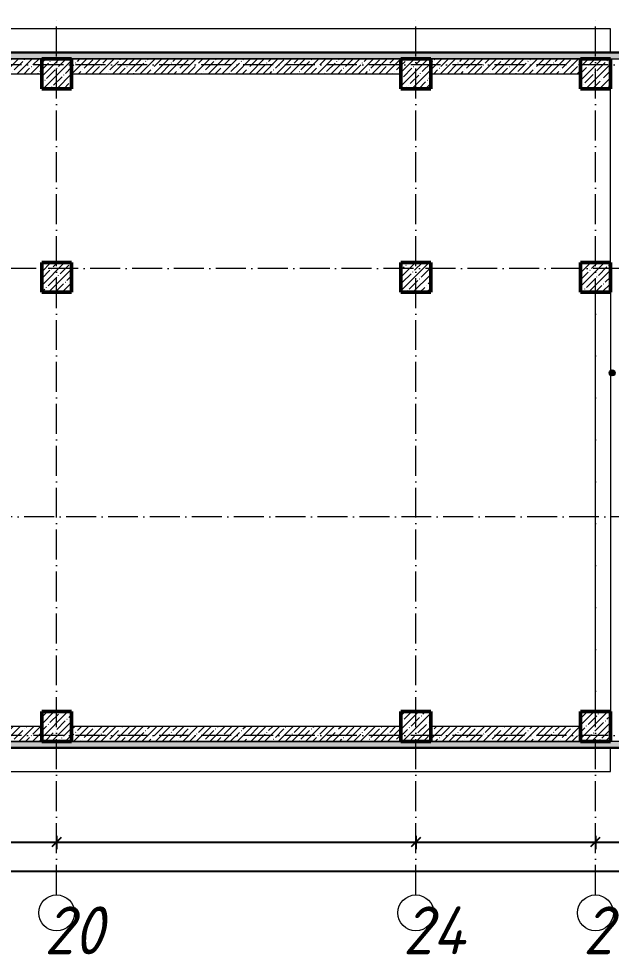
# Model space of a CAD drawing. Header units: millimetres. Extents: x -356862 to 418287, y 0 to 839748.
# Drawn here: x -322335 to -312436, y 453542 to 469166 of the extents above; entities that cross this region are included whole.
import ezdxf

# ---------------------------------------------------------------- set-up
doc = ezdxf.new("R2010")
doc.units = ezdxf.units.MM
doc.linetypes.add('50_200_ШТРИХ_1Т_ш5_п1_п1_', pattern=[700, 500, -100, 0, -100])
for name, color, linetype, lineweight in [('A-____-____-DIMS', 7, 'Continuous', 9), ('A-FLOR-____-OTLN', 7, 'Continuous', 9), ('A-WALL-____-MCUT', 7, 'Continuous', 13), ('A-WALL-____-MCUT-1', 7, 'Continuous', 9), ('A-WALL-____-MCUT-3', 7, 'Continuous', 9), ('A-WALL-____-OTLN', 7, 'Continuous', 9), ('A-WALL-____-PATT-1', 7, 'Continuous', 9), ('A-WALL-FNSH-MCUT-1', 7, 'Continuous', 9), ('G-____-____-TEXT', 7, 'Continuous', 9), ('S-COLS-____-MCUT', 7, 'Continuous', 50), ('S-COLS-____-OTLN', 7, 'Continuous', 9), ('S-GRID-____-IDEN', 7, 'Continuous', 9), ('S-GRID-____-OTLN-1', 7, '50_200_ШТРИХ_1Т_ш5_п1_п1_', 9)]:
    doc.layers.add(name, color=color, linetype=linetype, lineweight=lineweight)
doc.styles.add('ISOCPEUR_I', font='isocpeui.ttf', dxfattribs={"width": 0.9, "height": 2.5})
doc.dimstyles.new('ISO-2_5_0_9К_БОЛЬШОЙ_ОСИ', dxfattribs={"dimscale": 304.8, "dimtxt": 248.995294, "dimasz": 0.492126, "dimexe": 0.393701, "dimexo": 0, "dimgap": 0, "dimtad": 1, "dimdec": 0, "dimzin": 0, "dimdsep": 46, "dimtxsty": 'ISOCPEUR_I', "dimblk1": 'OBLIQUE', "dimblk2": 'OBLIQUE', "dimsah": 1, "dimcen": 0.09, "dimdle": 0.393701, "dimazin": 0, "dimtfac": 1, "dimtdec": 4, "dimtix": 1, "dimtmove": 0, "dimatfit": 3, "dimfxl": 1, "dimtvp": 1, "dimtolj": 1, "dimtzin": 0, "dimarcsym": 2})
pattern_1 = [(0, (-350751.34, 459015.94), (120.968, 69.841), [80.645, -161.29]), (120, (-350751.34, 459015.94), (-120.96808, 69.84086), [80.645, -161.29]), (60, (-350751.34, 459015.94), (-8e-05, 139.68186), [0, -161.29, 80.645, 0])]
pattern_2 = [(45, (-350751.34, 459015.94), (-114.04925, 114.04925), []), (45, (-350637.3, 459015.94), (-114.04925, 114.04925), [201.612, -40.322, 3.353, -36.97])]

# ---------------------------------------------------------------- blocks, each defined once
blk = doc.blocks.new('BSC_Колонна _Прямоугольная - 500х500-V73-АР1_Кладочный план подвала в осях 1-64_А-ГГ')
at = {"layer": 'S-COLS-____-OTLN'}
h = blk.add_hatch(dxfattribs=at)
h.set_pattern_fill('FP_84', color=256, style=0, pattern_type=2)
h.set_pattern_definition([(45, (-38050, 1668.96), (-114.04925, 114.04925), []), (45, (-37935.95, 1668.96), (-114.04925, 114.04925), [201.613, -40.323, 3.353, -36.97])])
h.paths.add_polyline_path([(-250, -250), (250, -250), (250, 250), (-250, 250)], flags=0)
at = {"layer": 'S-COLS-____-MCUT'}
for p, q in [((250, 250), (-250, 250)), ((-250, 250), (-250, -250)), ((250, -250), (250, 250)), ((-250, -250), (250, -250))]:
    blk.add_line(p, q, dxfattribs=at)
blk = doc.blocks.new('BSC_Колонна _Прямоугольная - 500х500-V74-АР1_Кладочный план подвала в осях 1-64_А-ГГ')
at = {"layer": 'S-COLS-____-OTLN'}
h = blk.add_hatch(dxfattribs=at)
h.set_pattern_fill('FP_85', color=256, style=0, pattern_type=2)
h.set_pattern_definition([(45, (-38050, -5831.04), (-114.04925, 114.04925), []), (45, (-37935.95, -5831.04), (-114.04925, 114.04925), [201.613, -40.323, 3.353, -36.97])])
h.paths.add_polyline_path([(-250, -250), (250, -250), (250, 250), (-250, 250)], flags=0)
at = {"layer": 'S-COLS-____-MCUT'}
for p, q in [((250, 250), (-250, 250)), ((-250, 250), (-250, -250)), ((250, -250), (250, 250)), ((-250, -250), (250, -250))]:
    blk.add_line(p, q, dxfattribs=at)
blk = doc.blocks.new('BSC_Колонна _Прямоугольная - 500х500-V75-АР1_Кладочный план подвала в осях 1-64_А-ГГ')
at = {"layer": 'S-COLS-____-OTLN'}
h = blk.add_hatch(dxfattribs=at)
h.set_pattern_fill('FP_86', color=256, style=0, pattern_type=2)
h.set_pattern_definition([(45, (-29050, 1668.96), (-114.04925, 114.04925), []), (45, (-28935.95, 1668.96), (-114.04925, 114.04925), [201.613, -40.323, 3.353, -36.97])])
h.paths.add_polyline_path([(-250, -250), (250, -250), (250, 250), (-250, 250)], flags=0)
at = {"layer": 'S-COLS-____-MCUT'}
for p, q in [((250, 250), (-250, 250)), ((-250, 250), (-250, -250)), ((250, -250), (250, 250)), ((-250, -250), (250, -250))]:
    blk.add_line(p, q, dxfattribs=at)
blk = doc.blocks.new('BSC_Колонна _Прямоугольная - 500х500-V76-АР1_Кладочный план подвала в осях 1-64_А-ГГ')
at = {"layer": 'S-COLS-____-OTLN'}
h = blk.add_hatch(dxfattribs=at)
h.set_pattern_fill('FP_87', color=256, style=0, pattern_type=2)
h.set_pattern_definition([(45, (-29050, -5831.04), (-114.04925, 114.04925), []), (45, (-28935.95, -5831.04), (-114.04925, 114.04925), [201.613, -40.323, 3.353, -36.97])])
h.paths.add_polyline_path([(-250, -250), (250, -250), (250, 250), (-250, 250)], flags=0)
at = {"layer": 'S-COLS-____-MCUT'}
for p, q in [((250, 250), (-250, 250)), ((-250, 250), (-250, -250)), ((250, -250), (250, 250)), ((-250, -250), (250, -250))]:
    blk.add_line(p, q, dxfattribs=at)
blk = doc.blocks.new('BSC_Колонна _Прямоугольная - 500х500-V102-АР1_Кладочный план подвала в осях 1-64_А-ГГ')
at = {"layer": 'S-COLS-____-OTLN'}
h = blk.add_hatch(dxfattribs=at)
h.set_pattern_fill('FP_114', color=256, style=0, pattern_type=2)
h.set_pattern_definition([(45, (-35050, 1668.96), (-114.04925, 114.04925), []), (45, (-34935.95, 1668.96), (-114.04925, 114.04925), [201.613, -40.323, 3.353, -36.97])])
h.paths.add_polyline_path([(-250, -250), (250, -250), (250, 250), (-250, 250)], flags=0)
at = {"layer": 'S-COLS-____-MCUT'}
for p, q in [((250, 250), (-250, 250)), ((-250, 250), (-250, -250)), ((250, -250), (250, 250)), ((-250, -250), (250, -250))]:
    blk.add_line(p, q, dxfattribs=at)
blk = doc.blocks.new('BSC_Колонна _Прямоугольная - 500х500-V103-АР1_Кладочный план подвала в осях 1-64_А-ГГ')
at = {"layer": 'S-COLS-____-OTLN'}
h = blk.add_hatch(dxfattribs=at)
h.set_pattern_fill('FP_115', color=256, style=0, pattern_type=2)
h.set_pattern_definition([(45, (-35050, -5831.04), (-114.04925, 114.04925), []), (45, (-34935.95, -5831.04), (-114.04925, 114.04925), [201.613, -40.323, 3.353, -36.97])])
h.paths.add_polyline_path([(-250, -250), (250, -250), (250, 250), (-250, 250)], flags=0)
at = {"layer": 'S-COLS-____-MCUT'}
for p, q in [((250, 250), (-250, 250)), ((-250, 250), (-250, -250)), ((250, -250), (250, 250)), ((-250, -250), (250, -250))]:
    blk.add_line(p, q, dxfattribs=at)
blk = doc.blocks.new('BSC_Колонна _Прямоугольная - 500х500-V104-АР1_Кладочный план подвала в осях 1-64_А-ГГ')
at = {"layer": 'S-COLS-____-OTLN'}
h = blk.add_hatch(dxfattribs=at)
h.set_pattern_fill('FP_116', color=256, style=0, pattern_type=2)
h.set_pattern_definition([(45, (-38050, -9231.04), (-114.04925, 114.04925), []), (45, (-37935.95, -9231.04), (-114.04925, 114.04925), [201.613, -40.323, 3.353, -36.97])])
h.paths.add_polyline_path([(-250, -250), (250, -250), (250, 250), (-250, 250)], flags=0)
at = {"layer": 'S-COLS-____-MCUT'}
for p, q in [((250, 250), (-250, 250)), ((-250, 250), (-250, -250)), ((250, -250), (250, 250)), ((-250, -250), (250, -250))]:
    blk.add_line(p, q, dxfattribs=at)
blk = doc.blocks.new('Ось сетки - Круг_Ø6_00__ISO-2_5_0_9K_-25732049-АР1_Кладочный план подвала в осях 1-64_А-ГГ')
at = {"layer": 'S-GRID-____-IDEN'}
blk.add_circle((0, 0), 3, dxfattribs=at)
blk = doc.blocks.new('_Oblique')
at = {"color": 0, "linetype": 'ByBlock', "lineweight": -2}
blk.add_line((-0.5, -0.5), (0.5, 0.5), dxfattribs=at)
blk = doc.blocks.new('*D8107')
at = {"layer": 'A-____-____-DIMS', "color": 0, "lineweight": -2, "transparency": 16777216}
for p, q in [((-324701, 455523), (-324701, 455297)), ((-321701, 455523), (-321701, 455297)), ((-324821, 455417), (-321581, 455417))]:
    blk.add_line(p, q, dxfattribs=at)
at = {"layer": 'Defpoints', "color": 0, "transparency": 16777216}
for p in [(-324701, 455523), (-321701, 455523), (-321701, 455417)]:
    blk.add_point(p, dxfattribs=at)
at = {"layer": 'A-____-____-DIMS', "color": 0, "lineweight": -2, "transparency": 16777216, "xscale": 150, "yscale": 150, "zscale": 150, "rotation": 180}
blk.add_blockref('_Oblique', (-324701, 455417), dxfattribs=at)
at = {"layer": 'A-____-____-DIMS', "color": 0, "lineweight": -2, "transparency": 16777216, "xscale": 150, "yscale": 150, "zscale": 150}
blk.add_blockref('_Oblique', (-321701, 455417), dxfattribs=at)
at = {"layer": 'A-____-____-DIMS', "color": 0, "transparency": 16777216, "insert": (-323201, 455419), "char_height": 2.5, "width": 758.48, "attachment_point": 5, "style": 'ISOCPEUR_I'}
blk.add_mtext('\\A1;3000', dxfattribs=at)
blk = doc.blocks.new('*D8108')
at = {"layer": 'A-____-____-DIMS', "color": 0, "lineweight": -2, "transparency": 16777216}
for p, q in [((-321701, 455523), (-321701, 455297)), ((-315701, 455523), (-315701, 455297)), ((-321821, 455417), (-315581, 455417))]:
    blk.add_line(p, q, dxfattribs=at)
at = {"layer": 'Defpoints', "color": 0, "transparency": 16777216}
for p in [(-321701, 455523), (-315701, 455523), (-315701, 455417)]:
    blk.add_point(p, dxfattribs=at)
at = {"layer": 'A-____-____-DIMS', "color": 0, "lineweight": -2, "transparency": 16777216, "xscale": 150, "yscale": 150, "zscale": 150, "rotation": 180}
blk.add_blockref('_Oblique', (-321701, 455417), dxfattribs=at)
at = {"layer": 'A-____-____-DIMS', "color": 0, "lineweight": -2, "transparency": 16777216, "xscale": 150, "yscale": 150, "zscale": 150}
blk.add_blockref('_Oblique', (-315701, 455417), dxfattribs=at)
at = {"layer": 'A-____-____-DIMS', "color": 0, "transparency": 16777216, "insert": (-318701, 455419), "char_height": 2.5, "width": 758.48, "attachment_point": 5, "style": 'ISOCPEUR_I'}
blk.add_mtext('\\A1;6000', dxfattribs=at)
blk = doc.blocks.new('*D8109')
at = {"layer": 'A-____-____-DIMS', "color": 0, "lineweight": -2, "transparency": 16777216}
for p, q in [((-315701, 455523), (-315701, 455297)), ((-312701, 455523), (-312701, 455297)), ((-315821, 455417), (-312581, 455417))]:
    blk.add_line(p, q, dxfattribs=at)
at = {"layer": 'Defpoints', "color": 0, "transparency": 16777216}
for p in [(-315701, 455523), (-312701, 455523), (-312701, 455417)]:
    blk.add_point(p, dxfattribs=at)
at = {"layer": 'A-____-____-DIMS', "color": 0, "lineweight": -2, "transparency": 16777216, "xscale": 150, "yscale": 150, "zscale": 150, "rotation": 180}
blk.add_blockref('_Oblique', (-315701, 455417), dxfattribs=at)
at = {"layer": 'A-____-____-DIMS', "color": 0, "lineweight": -2, "transparency": 16777216, "xscale": 150, "yscale": 150, "zscale": 150}
blk.add_blockref('_Oblique', (-312701, 455417), dxfattribs=at)
at = {"layer": 'A-____-____-DIMS', "color": 0, "transparency": 16777216, "insert": (-314201, 455419), "char_height": 2.5, "width": 758.48, "attachment_point": 5, "style": 'ISOCPEUR_I'}
blk.add_mtext('\\A1;3000', dxfattribs=at)
blk = doc.blocks.new('*D8110')
at = {"layer": 'A-____-____-DIMS', "color": 0, "lineweight": -2, "transparency": 16777216}
for p, q in [((-312701, 455523), (-312701, 455297)), ((-312151, 455523), (-312151, 455297)), ((-312821, 455417), (-312031, 455417))]:
    blk.add_line(p, q, dxfattribs=at)
at = {"layer": 'Defpoints', "color": 0, "transparency": 16777216}
for p in [(-312701, 455523), (-312151, 455523), (-312151, 455417)]:
    blk.add_point(p, dxfattribs=at)
at = {"layer": 'A-____-____-DIMS', "color": 0, "lineweight": -2, "transparency": 16777216, "xscale": 150, "yscale": 150, "zscale": 150, "rotation": 180}
blk.add_blockref('_Oblique', (-312701, 455417), dxfattribs=at)
at = {"layer": 'A-____-____-DIMS', "color": 0, "lineweight": -2, "transparency": 16777216, "xscale": 150, "yscale": 150, "zscale": 150}
blk.add_blockref('_Oblique', (-312151, 455417), dxfattribs=at)
at = {"layer": 'A-____-____-DIMS', "color": 0, "transparency": 16777216, "insert": (-312426, 455419), "char_height": 2.5, "width": 568.86, "attachment_point": 5, "style": 'ISOCPEUR_I'}
blk.add_mtext('\\A1;550', dxfattribs=at)
blk = doc.blocks.new('*D8129')
at = {"layer": 'A-____-____-DIMS', "color": 0, "lineweight": -2, "transparency": 16777216}
for p, q in [((-353101, 455035), (-353101, 454809)), ((-249601, 455035), (-249601, 454809)), ((-353221, 454929), (-249481, 454929))]:
    blk.add_line(p, q, dxfattribs=at)
at = {"layer": 'Defpoints', "color": 0, "transparency": 16777216}
for p in [(-353101, 455035), (-249601, 455035), (-249601, 454929)]:
    blk.add_point(p, dxfattribs=at)
at = {"layer": 'A-____-____-DIMS', "color": 0, "lineweight": -2, "transparency": 16777216, "xscale": 150, "yscale": 150, "zscale": 150, "rotation": 180}
blk.add_blockref('_Oblique', (-353101, 454929), dxfattribs=at)
at = {"layer": 'A-____-____-DIMS', "color": 0, "lineweight": -2, "transparency": 16777216, "xscale": 150, "yscale": 150, "zscale": 150}
blk.add_blockref('_Oblique', (-249601, 454929), dxfattribs=at)
at = {"layer": 'A-____-____-DIMS', "color": 0, "transparency": 16777216, "insert": (-301351, 454930), "char_height": 2.5, "width": 1080.26, "attachment_point": 5, "style": 'ISOCPEUR_I'}
blk.add_mtext('\\A1;103500', dxfattribs=at)

msp = doc.modelspace()

# ---------------------------------------------------------------- hatches: boundary and pattern name
at = {"layer": 'A-WALL-____-PATT-1'}
h = msp.add_hatch(dxfattribs=at)
h.set_pattern_fill('FP_91', color=256, style=0, pattern_type=2)
h.set_pattern_definition(pattern_1)
h.paths.add_polyline_path([(-276361.3432, 468496.983), (-276353.3432, 468496.983), (-276353.3432, 468598.983), (-327199.3432, 468598.983), (-327199.3432, 468498.983), (-276361.3432, 468498.983)], flags=0)
h = msp.add_hatch(dxfattribs=at)
h.set_pattern_fill('FP_1', color=256, style=0, pattern_type=2)
h.set_pattern_definition(pattern_2)
h.paths.add_polyline_path([(-321951.3432, 468246.983), (-321951.3432, 468496.983), (-324451.3432, 468496.983), (-324451.3432, 468246.983), (-322486.6594, 468246.983)], flags=0)
h = msp.add_hatch(dxfattribs=at)
h.set_pattern_fill('FP_1', color=256, style=0, pattern_type=2)
h.set_pattern_definition(pattern_2)
h.paths.add_polyline_path([(-315951.3432, 468246.983), (-315951.3432, 468496.983), (-321451.3432, 468496.983), (-321451.3432, 468246.983)], flags=0)
h = msp.add_hatch(dxfattribs=at)
h.set_pattern_fill('FP_1', color=256, style=0, pattern_type=2)
h.set_pattern_definition(pattern_2)
h.paths.add_polyline_path([(-312951.3432, 468246.983), (-312951.3432, 468496.983), (-315451.3432, 468496.983), (-315451.3432, 468246.983), (-315416.6465, 468246.983)], flags=0)
h = msp.add_hatch(dxfattribs=at)
h.set_pattern_fill('FP_1', color=256, style=0, pattern_type=2)
h.set_pattern_definition(pattern_2)
h.paths.add_polyline_path([(-321951.3432, 457096.983), (-321951.3432, 457346.983), (-324451.3432, 457346.983), (-324451.3432, 457096.983)], flags=0)
h = msp.add_hatch(dxfattribs=at)
h.set_pattern_fill('FP_1', color=256, style=0, pattern_type=2)
h.set_pattern_definition(pattern_2)
h.paths.add_polyline_path([(-315951.3432, 457096.983), (-315951.3432, 457346.983), (-321451.3432, 457346.983), (-321451.3432, 457096.983)], flags=0)
h = msp.add_hatch(dxfattribs=at)
h.set_pattern_fill('FP_1', color=256, style=0, pattern_type=2)
h.set_pattern_definition(pattern_2)
h.paths.add_polyline_path([(-312951.3432, 457096.983), (-312951.3432, 457346.983), (-315451.3432, 457346.983), (-315451.3432, 457096.983), (-315416.6465, 457096.983)], flags=0)
h = msp.add_hatch(dxfattribs=at)
h.set_pattern_fill('FP_91', color=256, style=0, pattern_type=2)
h.set_pattern_definition(pattern_1)
h.paths.add_polyline_path([(-249399.3432, 456994.983), (-249399.3432, 457094.983), (-353203.3432, 457094.983), (-353203.3432, 456994.983), (-251786.5304, 456994.983)], flags=0)
at = {"layer": 'G-____-____-TEXT'}
h = msp.add_hatch(color=256, dxfattribs=at)
edge = h.paths.add_edge_path(flags=0)
edge.add_arc((-312421.3488, 463251.3472), 50, 0, 360)
at = {"layer": 'S-COLS-____-OTLN'}
h = msp.add_hatch(dxfattribs=at)
h.set_pattern_fill('FP_1', color=256, style=0, pattern_type=2)
h.set_pattern_definition(pattern_2)
h.paths.add_polyline_path([(-321451.3432, 467996.983), (-321451.3432, 468496.983), (-321951.3432, 468496.983), (-321951.3432, 467996.983)], flags=0)
h = msp.add_hatch(dxfattribs=at)
h.set_pattern_fill('FP_1', color=256, style=0, pattern_type=2)
h.set_pattern_definition(pattern_2)
h.paths.add_polyline_path([(-315951.3432, 467996.983), (-315451.3432, 467996.983), (-315451.3432, 468496.983), (-315951.3432, 468496.983)], flags=0)

# ---------------------------------------------------------------- linework, layer by layer
at = {"layer": 'A-FLOR-____-OTLN'}
for p, q in [((-312451.3432, 468996.983), (-326651.3432, 468996.983)), ((-312451.3432, 468606.983), (-312451.3432, 468996.983)), ((-312451.3432, 465096.983), (-312451.3432, 467996.983)), ((-312451.3432, 456596.983), (-312451.3432, 456986.983)), ((-353701.3432, 456596.983), (-312451.3432, 456596.983))]:
    msp.add_line(p, q, dxfattribs=at)
at = {"layer": 'A-WALL-____-MCUT'}
for p, q in [((-327099.3432, 468598.983), (-276353.3432, 468598.983)), ((-276361.3432, 468606.983), (-327091.3432, 468606.983)), ((-353311.3432, 456986.983), (-249391.3432, 456986.983)), ((-249399.3432, 456994.983), (-353303.3432, 456994.983))]:
    msp.add_line(p, q, dxfattribs=at)
at = {"layer": 'A-WALL-____-MCUT-1'}
for p, q in [((-321951.3432, 468496.983), (-324451.3432, 468496.983)), ((-321951.3432, 468246.983), (-321951.3432, 468496.983)), ((-315951.3432, 468496.983), (-321451.3432, 468496.983)), ((-321451.3432, 468496.983), (-321451.3432, 468246.983)), ((-315951.3432, 468246.983), (-315951.3432, 468496.983)), ((-312951.3432, 468496.983), (-315451.3432, 468496.983)), ((-315451.3432, 468496.983), (-315451.3432, 468246.983)), ((-324451.3432, 468246.983), (-321951.3432, 468246.983)), ((-321451.3432, 468246.983), (-315951.3432, 468246.983)), ((-315451.3432, 468246.983), (-312951.3432, 468246.983)), ((-321951.3432, 457346.983), (-324451.3432, 457346.983)), ((-315951.3432, 457346.983), (-321451.3432, 457346.983)), ((-312951.3432, 457346.983), (-315451.3432, 457346.983)), ((-324451.3432, 457096.983), (-321951.3432, 457096.983)), ((-321451.3432, 457096.983), (-315951.3432, 457096.983)), ((-315451.3432, 457096.983), (-312951.3432, 457096.983))]:
    msp.add_line(p, q, dxfattribs=at)
at = {"layer": 'A-WALL-____-MCUT-3'}
for p, q in [((-327201.3432, 468498.983), (-276251.3432, 468498.983)), ((-249499.3432, 457094.983), (-353203.3432, 457094.983))]:
    msp.add_line(p, q, dxfattribs=at)
at = {"layer": 'A-WALL-____-OTLN'}
for p, q in [((-312701.3432, 457596.983), (-312701.3432, 464596.983)), ((-312451.3432, 464596.983), (-312451.3432, 457596.983))]:
    msp.add_line(p, q, dxfattribs=at)
at = {"layer": 'A-WALL-FNSH-MCUT-1'}
for p, q in [((-321951.3432, 468496.983), (-315451.3432, 468496.983)), ((-312451.3432, 468496.983), (-299901.3432, 468496.983)), ((-312401.3432, 457096.983), (-312451.3432, 457096.983))]:
    msp.add_line(p, q, dxfattribs=at)
at = {"layer": 'G-____-____-TEXT'}
msp.add_circle((-312421.3488, 463251.3472), 50, dxfattribs=at)
at = {"layer": 'S-COLS-____-MCUT'}
for p, q in [((-321451.3432, 468496.983), (-321951.3432, 468496.983)), ((-321951.3432, 468496.983), (-321951.3432, 467996.983)), ((-321451.3432, 467996.983), (-321451.3432, 468496.983)), ((-315451.3432, 468496.983), (-315951.3432, 468496.983)), ((-315951.3432, 468496.983), (-315951.3432, 467996.983)), ((-315451.3432, 467996.983), (-315451.3432, 468496.983)), ((-321951.3432, 467996.983), (-321451.3432, 467996.983)), ((-315951.3432, 467996.983), (-315451.3432, 467996.983))]:
    msp.add_line(p, q, dxfattribs=at)
at = {"layer": 'S-GRID-____-OTLN-1'}
for p, q in [((-321701.3432, 454533.3346), (-321701.3432, 469166.4803)), ((-315701.3432, 454533.3346), (-315701.3432, 469166.4803)), ((-312701.3432, 454533.3346), (-312701.3432, 469166.4803)), ((-246676.9366, 468396.983), (-355213.8729, 468396.983)), ((-260432.5559, 464996.983), (-355420.1134, 464996.983)), ((-246832.7496, 460846.983), (-355420.1134, 460846.983)), ((-246676.9366, 457196.983), (-355420.1134, 457196.983))]:
    msp.add_line(p, q, dxfattribs=at)

# ---------------------------------------------------------------- block references
at = {"layer": 'S-COLS-____-OTLN'}
for name, p in [('BSC_Колонна _Прямоугольная - 500х500-V104-АР1_Кладочный план подвала в осях 1-64_А-ГГ', (-312701.3432, 468246.983)), ('BSC_Колонна _Прямоугольная - 500х500-V76-АР1_Кладочный план подвала в осях 1-64_А-ГГ', (-321701.3432, 464846.983)), ('BSC_Колонна _Прямоугольная - 500х500-V103-АР1_Кладочный план подвала в осях 1-64_А-ГГ', (-315701.3432, 464846.983)), ('BSC_Колонна _Прямоугольная - 500х500-V74-АР1_Кладочный план подвала в осях 1-64_А-ГГ', (-312701.3432, 464846.983)), ('BSC_Колонна _Прямоугольная - 500х500-V75-АР1_Кладочный план подвала в осях 1-64_А-ГГ', (-321701.3432, 457346.983)), ('BSC_Колонна _Прямоугольная - 500х500-V102-АР1_Кладочный план подвала в осях 1-64_А-ГГ', (-315701.3432, 457346.983)), ('BSC_Колонна _Прямоугольная - 500х500-V73-АР1_Кладочный план подвала в осях 1-64_А-ГГ', (-312701.3432, 457346.983))]:
    msp.add_blockref(name, p, dxfattribs=at)
at = {"layer": 'S-GRID-____-IDEN', "xscale": 99.99999999999993, "yscale": 99.99999999999993, "zscale": 99.99999999999993}
for p in [(-321701.3432, 454233.3346), (-315701.3432, 454233.3346), (-312701.3432, 454233.3346)]:
    msp.add_blockref('Ось сетки - Круг_Ø6_00__ISO-2_5_0_9K_-25732049-АР1_Кладочный план подвала в осях 1-64_А-ГГ', p, dxfattribs=at)

# ---------------------------------------------------------------- texts
at = {"layer": 'S-GRID-____-IDEN', "char_height": 800, "attachment_point": 1, "style": 'ISOCPEUR_I'}
for s, insert, width in [('20', (-321906.2716, 454342.1093), 404.0505), ('24', (-315915.2716, 454342.1093), 425.696062), ('26', (-312906.2716, 454342.1093), 404.0505)]:
    msp.add_mtext(s, dxfattribs=dict(at, insert=insert, width=width))

# ---------------------------------------------------------------- dimensions: what is measured, and where the dimension line sits
at = {"layer": 'A-____-____-DIMS'}
for base, p1, p2, override, picture, middle in [((-321701.3432, 455417.418), (-324701.3432, 455523.484), (-321701.3432, 455523.484), {"dimtxt": 400, "dimpost": '<>', "dimfxl": 3000}, '*D8107', (-323201.3432, 455418.668)), ((-315701.3432, 455417.418), (-321701.3432, 455523.484), (-315701.3432, 455523.484), {"dimtxt": 400, "dimpost": '<>', "dimfxl": 6000}, '*D8108', (-318701.3432, 455418.668)), ((-312701.3432, 455417.418), (-315701.3432, 455523.484), (-312701.3432, 455523.484), {"dimtxt": 400, "dimpost": '<>', "dimfxl": 3000}, '*D8109', (-314201.3432, 455418.668)), ((-312151.3432, 455417.418), (-312701.3432, 455523.484), (-312151.3432, 455523.484), {"dimtxt": 400, "dimpost": '<>', "dimfxl": 550}, '*D8110', (-312426.3432, 455418.668)), ((-249601.3432, 454929.2109), (-353101.3432, 455035.2769), (-249601.3432, 455035.2769), {"dimtxt": 400, "dimpost": '<>', "dimfxl": 103500}, '*D8129', (-301351.3432, 454930.4609))]:
    dim = msp.add_linear_dim(base=base, p1=p1, p2=p2, dimstyle='ISO-2_5_0_9К_БОЛЬШОЙ_ОСИ', override=override, dxfattribs=at)
    dim.commit()
    dim.dimension.update_dxf_attribs({"geometry": picture, "text_midpoint": middle})

doc.saveas('drawing.dxf')
